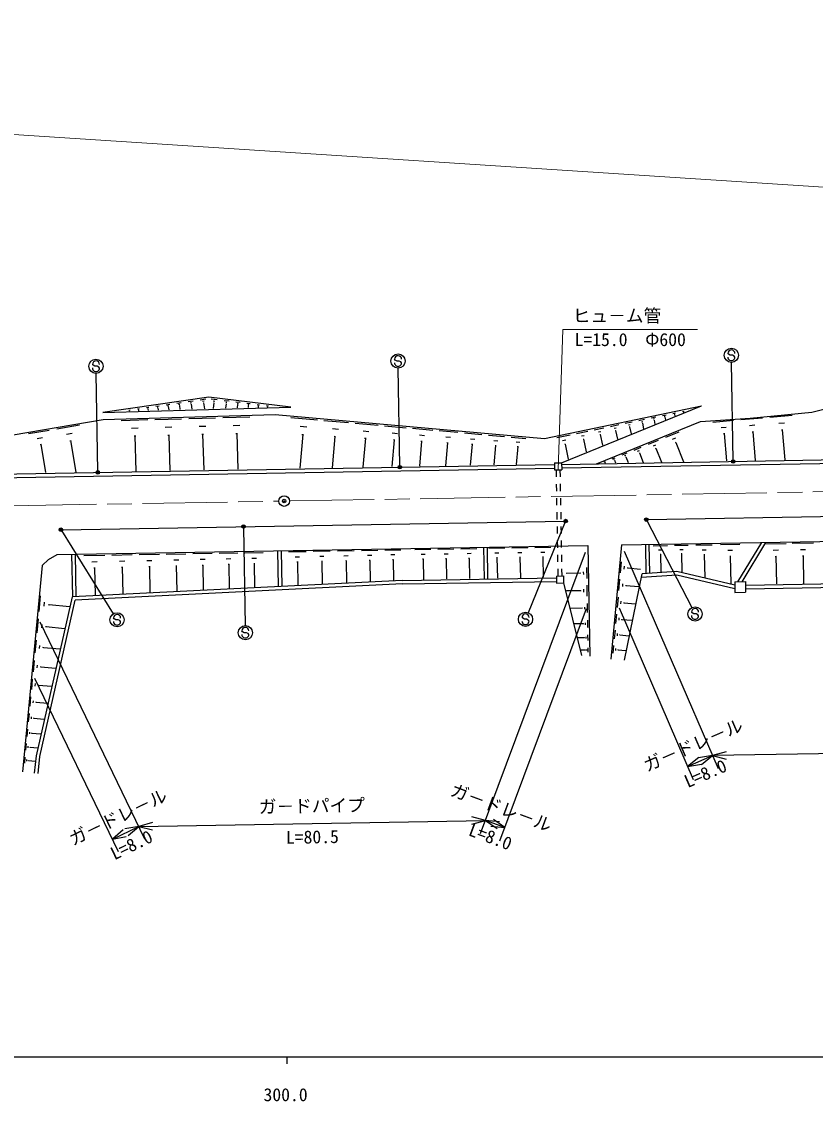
# Model space of a CAD drawing. Units: millimetres, scale not verified. Extents: x 0 to 700000, y -47500 to 447500.
# Drawn here: x 330536 to 442720, y 198715 to 351264 of the extents above; entities that cross this region are included whole.
import ezdxf
from ezdxf.enums import TextEntityAlignment as Align

# ---------------------------------------------------------------- set-up
doc = ezdxf.new("R2010")
doc.units = ezdxf.units.MM
doc.header["$LTSCALE"] = 1000
doc.header["$PDMODE"] = 32
doc.header["$PDSIZE"] = 500
doc.linetypes.add('CHAIN', pattern=[18.5, 12, -1.5, 3.5, -1.5])
for name, color, linetype, lineweight in [('M-STR-HTXT', 7, 'Continuous', 13), ('M-STR-STRC', 7, 'Continuous', 25), ('M-TTL-BAND', 7, 'Continuous', 25), ('S-TTL', 7, 'Continuous', 25)]:
    doc.layers.add(name, color=color, linetype=linetype, lineweight=lineweight)
doc.styles.add('@ＭＳ ゴシック', font='')
doc.styles.add('ＭＳ ゴシック', font='')
doc.styles.get('@ＭＳ ゴシック').set_extended_font_data('@MS Gothic')
doc.styles.get('ＭＳ ゴシック').set_extended_font_data('MS Gothic')

msp = doc.modelspace()

# ---------------------------------------------------------------- linework, layer by layer
at = {"layer": 'M-STR-HTXT'}
for p, q in [((83595, 351264), (511971, 323442)), ((407048, 307756), (406364, 287943)), ((407048, 307756), (426048, 307756))]:
    msp.add_line(p, q, dxfattribs=at)
at = {"layer": 'M-STR-STRC'}
for p, q in [((430451, 304257), (430351, 304375)), ((430696, 304118), (430451, 304257)), ((430997, 304116), (430696, 304118)), ((431242, 304004), (430997, 304116)), ((431348, 303868), (431242, 304004)), ((340655, 302711), (340555, 302829)), ((340900, 302572), (340655, 302711)), ((341201, 302569), (340900, 302572)), ((341446, 302458), (341201, 302569)), ((341552, 302321), (341446, 302458)), ((383347, 303446), (383248, 303564)), ((383592, 303307), (383347, 303446)), ((383893, 303305), (383592, 303307)), ((383998, 288458), (383759, 302306)), ((384138, 303193), (383893, 303305)), ((384244, 303057), (384138, 303193)), ((431102, 289269), (430863, 303117)), ((341306, 287723), (341067, 301571)), ((418891, 280773), (425250, 268469)), ((336173, 279355), (343498, 267600)), ((361904, 279776), (362142, 265928)), ((407368, 280571), (402129, 267750)), ((395402, 236542), (410213, 276326)), ((415694, 276427), (428963, 245726)), ((343632, 266892), (343532, 267010)), ((398139, 235523), (410351, 268328)), ((401355, 266965), (401256, 267083)), ((401600, 266826), (401355, 266965)), ((414970, 268460), (425451, 244209)), ((425314, 267721), (425214, 267839)), ((425559, 267582), (425314, 267721)), ((425859, 267579), (425559, 267582)), ((426104, 267467), (425859, 267579)), ((426210, 267331), (426104, 267467)), ((343877, 266753), (343632, 266892)), ((344177, 266751), (343877, 266753)), ((344423, 266639), (344177, 266751)), ((344528, 266503), (344423, 266639)), ((401901, 266823), (401600, 266826)), ((402146, 266712), (401901, 266823)), ((402252, 266575), (402146, 266712)), ((361764, 265069), (361665, 265187)), ((362009, 264930), (361764, 265069)), ((362310, 264927), (362009, 264930)), ((362555, 264815), (362310, 264927)), ((362661, 264679), (362555, 264815)), ((568379, 249976), (428169, 247562)), ((424658, 246045), (428169, 247562)), ((426226, 247286), (424658, 246045)), ((428169, 247562), (426191, 247271)), ((426601, 246321), (428169, 247562)), ((430092, 248113), (428169, 247562)), ((428169, 247562), (430110, 247078)), ((424658, 246045), (426636, 246336)), ((347095, 237573), (396100, 238416)), ((349018, 238124), (347095, 237573)), ((396100, 238416), (394160, 238901)), ((394178, 237866), (396100, 238416)), ((398837, 237398), (396100, 238416)), ((398091, 238228), (396100, 238416)), ((396100, 238416), (397730, 237257)), ((398837, 237398), (397207, 238557)), ((343366, 235775), (347095, 237573)), ((344882, 237080), (343366, 235775)), ((347095, 237573), (345130, 237200)), ((345580, 236268), (347095, 237573)), ((347095, 237573), (349036, 237088)), ((396845, 237587), (398837, 237398)), ((343366, 235775), (345331, 236148))]:
    msp.add_line(p, q, dxfattribs=at)
for centre, radius in [((430846, 304117), 1000), ((383742, 303306), 1000), ((341050, 302571), 1000), ((384001, 288308), 150), ((384001, 288308), 120), ((384001, 288308), 90), ((384001, 288308), 60), ((384001, 288308), 30), ((431104, 289119), 150), ((431104, 289119), 120), ((431104, 289119), 90), ((431104, 289119), 60), ((431104, 289119), 30), ((341308, 287573), 150), ((341308, 287573), 120), ((341308, 287573), 90), ((341308, 287573), 60), ((341308, 287573), 30), ((407424, 280710), 150), ((407424, 280710), 120), ((407424, 280710), 90), ((407424, 280710), 60), ((407424, 280710), 30), ((418823, 280906), 150), ((418823, 280906), 120), ((418823, 280906), 90), ((418823, 280906), 60), ((418823, 280906), 30), ((336093, 279482), 150), ((336093, 279482), 120), ((336093, 279482), 90), ((336093, 279482), 60), ((336093, 279482), 30), ((361901, 279926), 150), ((361901, 279926), 120), ((361901, 279926), 90), ((361901, 279926), 60), ((361901, 279926), 30), ((425709, 267580), 1000), ((344027, 266752), 1000), ((401750, 266825), 1000), ((362160, 264928), 1000)]:
    msp.add_circle(centre, radius, dxfattribs=at)
for centre, start, end in [((383748, 303560), 359.55488, 179.55488), ((430848, 303871), 179.55488, 359.55488), ((430851, 304371), 359.55488, 179.55488), ((341052, 302325), 179.55488, 359.55488), ((341055, 302825), 359.55488, 179.55488), ((383744, 303060), 179.55488, 359.55488), ((344032, 267006), 359.55488, 179.55488), ((401756, 267079), 359.55488, 179.55488), ((425710, 267335), 179.55488, 359.55488), ((425714, 267835), 359.55488, 179.55488), ((344028, 266506), 179.55488, 359.55488), ((362165, 265183), 359.55488, 179.55488), ((401752, 266579), 179.55488, 359.55488), ((362161, 264683), 179.55488, 359.55488)]:
    msp.add_arc(centre, 500, start, end, dxfattribs=at)
for p in [(384001, 288308), (431104, 289119), (341308, 287573), (407424, 280710), (418823, 280906), (336093, 279482), (361901, 279926)]:
    msp.add_point(p, dxfattribs=at)
at = {"layer": 'M-TTL-BAND', "color": 2, "linetype": 'CHAIN', "lineweight": 13}
for p, q in [((368387, 283538), (466872, 285234)), ((310645, 282544), (366887, 283513))]:
    msp.add_line(p, q, dxfattribs=at)
at = {"layer": 'M-TTL-BAND'}
for p, q in [((40000, 205000), (579000, 205000)), ((368000, 205000), (368000, 204000))]:
    msp.add_line(p, q, dxfattribs=at)
at = {"layer": 'S-TTL'}
for p, q in [((357021, 298213), (342034, 296051)), ((354086, 297588), (354781, 297688)), ((355791, 297834), (356584, 297948)), ((356122, 297639), (356321, 297667)), ((368603, 296802), (357021, 298213)), ((357334, 297974), (358181, 297870)), ((357621, 297681), (357832, 297655)), ((359142, 297753), (359852, 297667)), ((359382, 297508), (359560, 297486)), ((360818, 297549), (361403, 297478)), ((442215, 296083), (448282, 297625)), ((342034, 296051), (368603, 296802)), ((345690, 296376), (345900, 296406)), ((345778, 296325), (345831, 296332)), ((345807, 296265), (345820, 296267)), ((345813, 296266), (345815, 296257)), ((346896, 296550), (347175, 296590)), ((347013, 296481), (347082, 296492)), ((347051, 296401), (347068, 296404)), ((347060, 296403), (347075, 296293)), ((348173, 296734), (348526, 296785)), ((348320, 296648), (348409, 296660)), ((348369, 296546), (348391, 296550)), ((348380, 296548), (348411, 296330)), ((349526, 296930), (349957, 296992)), ((349706, 296824), (349814, 296839)), ((349765, 296700), (349792, 296704)), ((349779, 296702), (349826, 296370)), ((350959, 297136), (351473, 297211)), ((351174, 297010), (351303, 297029)), ((351244, 296863), (351277, 296867)), ((351261, 296865), (351326, 296413)), ((352478, 297355), (353079, 297442)), ((352729, 297208), (352880, 297229)), ((352812, 297035), (352849, 297041)), ((352830, 297038), (352914, 296458)), ((354377, 297417), (354551, 297442)), ((354472, 297218), (354515, 297224)), ((354494, 297221), (354597, 296505)), ((356231, 297411), (356281, 297419)), ((356256, 297415), (356380, 296556)), ((357695, 297414), (357595, 296590)), ((357669, 297417), (357722, 297411)), ((359445, 297284), (359367, 296640)), ((359423, 297286), (359467, 297281)), ((361068, 297163), (361010, 296686)), ((361016, 297347), (361162, 297329)), ((361050, 297165), (361086, 297161)), ((362373, 297360), (362841, 297303)), ((362532, 297198), (362648, 297184)), ((362573, 297051), (362534, 296729)), ((362558, 297052), (362588, 297049)), ((363816, 297184), (364175, 297140)), ((363937, 297060), (364027, 297049)), ((363969, 296947), (363947, 296769)), ((363958, 296948), (363980, 296945)), ((365154, 297021), (365412, 296989)), ((365241, 296932), (365305, 296924)), ((365256, 296851), (365272, 296849)), ((365264, 296850), (365258, 296806)), ((404438, 292352), (426621, 296965)), ((406847, 288951), (426621, 296965)), ((422583, 295921), (422954, 295998)), ((423916, 296198), (424166, 296250)), ((424026, 296143), (424088, 296156)), ((424065, 296073), (424080, 296076)), ((424073, 296075), (424079, 296041)), ((433512, 295238), (442215, 296083)), ((302752, 288377), (342062, 295051)), ((342062, 295051), (366355, 295738)), ((344627, 294924), (348371, 295029)), ((349381, 295058), (353153, 295165)), ((354163, 295193), (357960, 295301)), ((358970, 295329), (362795, 295437)), ((366355, 295738), (404438, 292352)), ((368597, 295338), (372350, 295004)), ((373246, 294925), (376752, 294613)), ((377655, 294533), (380926, 294242)), ((411764, 288786), (426476, 294749)), ((415856, 294522), (416839, 294727)), ((417773, 294921), (418582, 295089)), ((418127, 294741), (418329, 294783)), ((418253, 294515), (418304, 294525)), ((418279, 294520), (418438, 293755)), ((419524, 295285), (420174, 295420)), ((419808, 295141), (419971, 295175)), ((419910, 294959), (419950, 294967)), ((419930, 294963), (420046, 294407)), ((421123, 295618), (421627, 295722)), ((421344, 295506), (421470, 295532)), ((421422, 295364), (421454, 295371)), ((421438, 295368), (421514, 295002)), ((422746, 295839), (422838, 295858)), ((422803, 295735), (422827, 295740)), ((422815, 295737), (422855, 295545)), ((426476, 294749), (433512, 295238)), ((428233, 294697), (431143, 294944)), ((432188, 295032), (435231, 295290)), ((436279, 295379), (439459, 295649)), ((437552, 294526), (438347, 294593)), ((331500, 293055), (334416, 293550)), ((335513, 293736), (338734, 294283)), ((336885, 292975), (337690, 293112)), ((346063, 293840), (346999, 293866)), ((350828, 293967), (351770, 293993)), ((355619, 294094), (356568, 294121)), ((356007, 292965), (356245, 292972)), ((356126, 292968), (356268, 287930)), ((360437, 294223), (361393, 294250)), ((360828, 293085), (361067, 293092)), ((360948, 293089), (361091, 288013)), ((370273, 292919), (369851, 288164)), ((369904, 294087), (370843, 294004)), ((370156, 292930), (370391, 292909)), ((374468, 293756), (375344, 293678)), ((378795, 293442), (379612, 293369)), ((381836, 294161), (384885, 293890)), ((382898, 293144), (383660, 293077)), ((385800, 293808), (388638, 293556)), ((389559, 293474), (392198, 293239)), ((393124, 293157), (395573, 292939)), ((406181, 292510), (408044, 292898)), ((408938, 293083), (410551, 293419)), ((411457, 293607), (412840, 293895)), ((412062, 293300), (412407, 293372)), ((412278, 292912), (412364, 292930)), ((412321, 292921), (412636, 291404)), ((413756, 294085), (414930, 294330)), ((414270, 293825), (414563, 293886)), ((414453, 293495), (414526, 293511)), ((414490, 293503), (414748, 292260)), ((416286, 294304), (416532, 294355)), ((416439, 294028), (416501, 294041)), ((416470, 294034), (416677, 293041)), ((421589, 292552), (423468, 293314)), ((429398, 293917), (430126, 293978)), ((429745, 293067), (429927, 293082)), ((429836, 293075), (430164, 289203)), ((433407, 294216), (434167, 294281)), ((433769, 293328), (433959, 293344)), ((433864, 293336), (434209, 289272)), ((437931, 293597), (438130, 293614)), ((438031, 293605), (438392, 289344)), ((332742, 292366), (333471, 292490)), ((333164, 291538), (333346, 291568)), ((333255, 291553), (333936, 287545)), ((337351, 292060), (337552, 292094)), ((337452, 292077), (338209, 287618)), ((346446, 292726), (346680, 292733)), ((346563, 292730), (346703, 287766)), ((351213, 292845), (351449, 292852)), ((351331, 292849), (351472, 287848)), ((374812, 292665), (374419, 288242)), ((374703, 292675), (374922, 292656)), ((379116, 292424), (378751, 288317)), ((379014, 292433), (379218, 292415)), ((383198, 292196), (382859, 288388)), ((383102, 292204), (383293, 292187)), ((387068, 291979), (386754, 288455)), ((386789, 292862), (387498, 292799)), ((386979, 291987), (387156, 291971)), ((390738, 291774), (390448, 288518)), ((390478, 292595), (391138, 292536)), ((390655, 291781), (390820, 291766)), ((394218, 291579), (393951, 288579)), ((393977, 292341), (394589, 292286)), ((394141, 291586), (394294, 291572)), ((396504, 292857), (398774, 292655)), ((397518, 291394), (397272, 288636)), ((397295, 292100), (397862, 292050)), ((397447, 291400), (397589, 291388)), ((399709, 292572), (401809, 292385)), ((400441, 291872), (400965, 291825)), ((406996, 292096), (407461, 292193)), ((407287, 291574), (407403, 291598)), ((407345, 291586), (407791, 289440)), ((409644, 292725), (410047, 292809)), ((409895, 292273), (409996, 292294)), ((409946, 292284), (410324, 290466)), ((419124, 291553), (420527, 292122)), ((419821, 291345), (420171, 291487)), ((422522, 292274), (422992, 292464)), ((422927, 291782), (423044, 291829)), ((422985, 291806), (424085, 289091)), ((400647, 291219), (400422, 288690)), ((400581, 291225), (400713, 291213)), ((406851, 288701), (512538, 290521)), ((406860, 288201), (567673, 290970)), ((415407, 290047), (416095, 290325)), ((415749, 289945), (415921, 290015)), ((417088, 290728), (418099, 291138)), ((417590, 290578), (417843, 290681)), ((417808, 290313), (417871, 290339)), ((417840, 290326), (418380, 288993)), ((420123, 290977), (420210, 291013)), ((420167, 290995), (420960, 289038)), ((310448, 287042), (405852, 288684)), ((405847, 288934), (406847, 288951)), ((405847, 288934), (405865, 287934)), ((406847, 288951), (406864, 287952)), ((412874, 289020), (413074, 289101)), ((412973, 288991), (413023, 289011)), ((413016, 288938), (413029, 288943)), ((413023, 288941), (413039, 288901)), ((414020, 289484), (414440, 289655)), ((414229, 289422), (414334, 289465)), ((414319, 289312), (414345, 289323)), ((414332, 289317), (414491, 288926)), ((415897, 289765), (415940, 289782)), ((415918, 289774), (416249, 288957)), ((310470, 286542), (405860, 288184)), ((405865, 287934), (406864, 287952)), ((406064, 287938), (406082, 286938)), ((406682, 286948), (406664, 287948)), ((406099, 285938), (406116, 284938)), ((406716, 284949), (406699, 285948)), ((406133, 283938), (406151, 282938)), ((406750, 282949), (406733, 283949)), ((418973, 280909), (567802, 283471)), ((336243, 279484), (407274, 280707)), ((406168, 281939), (406185, 280939)), ((406785, 280949), (406768, 281949)), ((406202, 279939), (406219, 278939)), ((406819, 278949), (406802, 279949)), ((415297, 277345), (567862, 279972)), ((406237, 277939), (406254, 276939)), ((406854, 276950), (406837, 277950)), ((431779, 272128), (435140, 277687)), ((432370, 272138), (435730, 277697)), ((335584, 275973), (410562, 277264)), ((354744, 276102), (357467, 276149)), ((358445, 276166), (361109, 276212)), ((362087, 276229), (364692, 276274)), ((366719, 276509), (366806, 271447)), ((367219, 276517), (367306, 271472)), ((370733, 276378), (368266, 276335)), ((374164, 276437), (371752, 276395)), ((377540, 276495), (375182, 276454)), ((380862, 276552), (378558, 276512)), ((384132, 276608), (381880, 276570)), ((388381, 276682), (386132, 276643)), ((391631, 276738), (389381, 276699)), ((394880, 276794), (392631, 276755)), ((395825, 277010), (395902, 272511)), ((396325, 277018), (396402, 272519)), ((398823, 276861), (396573, 276823)), ((397991, 276172), (397428, 276162)), ((402072, 276917), (399823, 276879)), ((401240, 276228), (400678, 276218)), ((405322, 276973), (403072, 276935)), ((404490, 276284), (403927, 276274)), ((410562, 277264), (410832, 261592)), ((415297, 277345), (413829, 261197)), ((418698, 277404), (418768, 273293)), ((419198, 277412), (419268, 273325)), ((419796, 277223), (421826, 277257)), ((420568, 276627), (421075, 276636)), ((422801, 277274), (424759, 277308)), ((423546, 276700), (424035, 276708)), ((423739, 276116), (423861, 276118)), ((423800, 276117), (423845, 273514)), ((425840, 277327), (428143, 277366)), ((426716, 276651), (427291, 276660)), ((429291, 277386), (432037, 277433)), ((430335, 276580), (431021, 276592)), ((435608, 277495), (438608, 277546)), ((436748, 276614), (437498, 276627)), ((439451, 277561), (442451, 277613)), ((440591, 276680), (441341, 276693)), ((333423, 274412), (334321, 275279)), ((334321, 275279), (335584, 275973)), ((337605, 276007), (337709, 270012)), ((338105, 276016), (338208, 270037)), ((339333, 275837), (342303, 275888)), ((340462, 274965), (341205, 274978)), ((343279, 275905), (346186, 275955)), ((344384, 275052), (345111, 275064)), ((347162, 275972), (350007, 276021)), ((348244, 275137), (348955, 275149)), ((350984, 276038), (353767, 276086)), ((352042, 275221), (352738, 275233)), ((355780, 275303), (356460, 275315)), ((359458, 275384), (360124, 275396)), ((359721, 274590), (359888, 274592)), ((359805, 274591), (359863, 271205)), ((363078, 275464), (363729, 275475)), ((363335, 274687), (363498, 274690)), ((363417, 274688), (363474, 271383)), ((369821, 275622), (369204, 275611)), ((369602, 274878), (369448, 274875)), ((369525, 274877), (369580, 271684)), ((373272, 275698), (372669, 275687)), ((373058, 274970), (372907, 274968)), ((372983, 274969), (373036, 271854)), ((376668, 275773), (376078, 275762)), ((376459, 275061), (376312, 275059)), ((376385, 275060), (376438, 272022)), ((380010, 275846), (379434, 275836)), ((379806, 275151), (379662, 275149)), ((379734, 275150), (379785, 272187)), ((383299, 275918), (382736, 275909)), ((383100, 275239), (382959, 275237)), ((383029, 275238), (383079, 272349)), ((387549, 275992), (386987, 275983)), ((387350, 275314), (387209, 275311)), ((387280, 275312), (387329, 272463)), ((390799, 276048), (390236, 276038)), ((390600, 275370), (390459, 275367)), ((390529, 275368), (390578, 272519)), ((394048, 276104), (393486, 276094)), ((393849, 275426), (393708, 275423)), ((393779, 275424), (393828, 272575)), ((397791, 275493), (397651, 275491)), ((397721, 275492), (397770, 272643)), ((401041, 275549), (400900, 275547)), ((400971, 275548), (401020, 272699)), ((404291, 275605), (404150, 275603)), ((404220, 275604), (404269, 272755)), ((406271, 275940), (406288, 274940)), ((406888, 274950), (406871, 275950)), ((415281, 274965), (415137, 273373)), ((420769, 276021), (420895, 276024)), ((420832, 276022), (420875, 273530)), ((426943, 275963), (427087, 275966)), ((427015, 275965), (427071, 272744)), ((430606, 275760), (430778, 275763)), ((430692, 275762), (430759, 271865)), ((437045, 275719), (437233, 275722)), ((437139, 275721), (437206, 271821)), ((440888, 275785), (441076, 275789)), ((440982, 275787), (441049, 271888)), ((333423, 274412), (330659, 245292)), ((340756, 274079), (340942, 274082)), ((340849, 274081), (340915, 270271)), ((344672, 274185), (344853, 274188)), ((344763, 274186), (344827, 270463)), ((348525, 274288), (348703, 274291)), ((348614, 274290), (348677, 270653)), ((352317, 274390), (352491, 274393)), ((352404, 274392), (352465, 270840)), ((356049, 274491), (356219, 274494)), ((356134, 274492), (356194, 271024)), ((406305, 273940), (406323, 272940)), ((406923, 272950), (406905, 273950)), ((409507, 273335), (407478, 273300)), ((409508, 273287), (409507, 273383)), ((409972, 273151), (409965, 273535)), ((410443, 272583), (410416, 274120)), ((415705, 274325), (415668, 273927)), ((415754, 261060), (418252, 273259)), ((416168, 274132), (416159, 274033)), ((416164, 274082), (418004, 273915)), ((423114, 273074), (418148, 272751)), ((423157, 273578), (418252, 273259)), ((431342, 271112), (423114, 273074)), ((431333, 271628), (423157, 273578)), ((432833, 271646), (521949, 273181)), ((384340, 272311), (337709, 270012)), ((384357, 271812), (338113, 269532)), ((384340, 272311), (406127, 272687)), ((384357, 271812), (406136, 272187)), ((406123, 272937), (407123, 272954)), ((406123, 272937), (406140, 271937)), ((406140, 271937), (407140, 271954)), ((407123, 272954), (407140, 271954)), ((407140, 271954), (409686, 261711)), ((410486, 270107), (410459, 271644)), ((415057, 272493), (414912, 270902)), ((415480, 271853), (415444, 271455)), ((415944, 271661), (415935, 271561)), ((415939, 271611), (417779, 271444)), ((431324, 272120), (432824, 272146)), ((431324, 272120), (431350, 270620)), ((432824, 272146), (432850, 270646)), ((432841, 271146), (521958, 272681)), ((332623, 247527), (337709, 270012)), ((333010, 267946), (333216, 270117)), ((409550, 270860), (407521, 270825)), ((409551, 270812), (409549, 270908)), ((410014, 270676), (410008, 271060)), ((431350, 270620), (432850, 270646)), ((333117, 247445), (338113, 269532)), ((333739, 268699), (333790, 269241)), ((334409, 268840), (334422, 268976)), ((334416, 268908), (337295, 268635)), ((410137, 268236), (410132, 268553)), ((410526, 267767), (410504, 269034)), ((414826, 269951), (414694, 268502)), ((415211, 269368), (415178, 269005)), ((415633, 269192), (415625, 269102)), ((415629, 269147), (417278, 268997)), ((409754, 268388), (408134, 268360)), ((409755, 268348), (409754, 268427)), ((414607, 267546), (414488, 266232)), ((414957, 267017), (414927, 266689)), ((332722, 264912), (332910, 266888)), ((347964, 235771), (333185, 266429)), ((333385, 265596), (333432, 266090)), ((333996, 265725), (334007, 265849)), ((334001, 265787), (336596, 265541)), ((409937, 266184), (408680, 266162)), ((409937, 266151), (409936, 266216)), ((410247, 266060), (410242, 266317)), ((410562, 265681), (410544, 266708)), ((415340, 266858), (415332, 266776)), ((415336, 266817), (416804, 266684)), ((410099, 264219), (409167, 264203)), ((410099, 264194), (410098, 264244)), ((410345, 264121), (410341, 264325)), ((410594, 263821), (410580, 264634)), ((414401, 265273), (414293, 264085)), ((414716, 264795), (414689, 264498)), ((415062, 264651), (415056, 264577)), ((415059, 264614), (416356, 264496)), ((332452, 262066), (332622, 263859)), ((333054, 262687), (333096, 263135)), ((333608, 262804), (333618, 262916)), ((333613, 262860), (335939, 262639)), ((410244, 262468), (409601, 262457)), ((410244, 262448), (410243, 262487)), ((410432, 262393), (410429, 262549)), ((410622, 262163), (410612, 262785)), ((414205, 263123), (414108, 262055)), ((414489, 262693), (414465, 262426)), ((414800, 262564), (414794, 262497)), ((414797, 262531), (415932, 262428)), ((332199, 259397), (332353, 261018)), ((332743, 259959), (332781, 260364)), ((333244, 260065), (333253, 260166)), ((333249, 260115), (335324, 259918)), ((331961, 256894), (332100, 258354)), ((344235, 233974), (332429, 258465)), ((332451, 257400), (332486, 257765)), ((332903, 257495), (332911, 257587)), ((332907, 257541), (334747, 257366)), ((331738, 254546), (331863, 255856)), ((332178, 255000), (332209, 255328)), ((332582, 255086), (332590, 255168)), ((332586, 255127), (334206, 254973)), ((331529, 252345), (331640, 253513)), ((331921, 252750), (331949, 253042)), ((332282, 252826), (332289, 252899)), ((332286, 252862), (333698, 252728)), ((331333, 250280), (331432, 251316)), ((331681, 250639), (331705, 250898)), ((332001, 250707), (332007, 250771)), ((332004, 250739), (333222, 250623)), ((331149, 248344), (331236, 249255)), ((331455, 248660), (331477, 248888)), ((331737, 248719), (331742, 248776)), ((331740, 248748), (332776, 248649)), ((330973, 246485), (331055, 247345)), ((332361, 245107), (332623, 247527)), ((332858, 245053), (333117, 247445)), ((331262, 246783), (331282, 246998)), ((331528, 246839), (331533, 246893)), ((331530, 246866), (332442, 246780))]:
    msp.add_line(p, q, dxfattribs=at)
at = {"layer": 'S-TTL', "color": 3}
msp.add_circle((367637, 283526), 750, dxfattribs=at)
msp.add_point((367637, 283526), dxfattribs=at)

# ---------------------------------------------------------------- texts
at = {"layer": 'M-STR-HTXT', "style": 'ＭＳ ゴシック'}
msp.add_text('ヒュ－ム管', height=1833, dxfattribs=at).set_placement((408423, 308256), align=Align.BOTTOM_LEFT)
msp.add_text('L=15.0\u3000Φ600', height=1833, dxfattribs=at).set_placement((416548, 307256), align=Align.TOP_CENTER)
at = {"layer": 'M-STR-STRC', "style": 'ＭＳ ゴシック'}
for s, rotation, p in [('ガ－ドレ－ル', 23.374, (426017, 247721)), ('ガ－ドレ－ル', 25.736, (344797, 237575)), ('ガ－ドレ－ル', 339.58, (397817, 238844)), ('ガ－ドパイプ', 0.986, (371580, 238994))]:
    msp.add_text(s, height=1833, rotation=rotation, dxfattribs=at).set_placement(p, align=Align.BOTTOM_CENTER)
at = {"layer": 'M-STR-STRC', "style": '@ＭＳ ゴシック'}
for s, rotation, p in [('L=8.0', 23.374, (426810, 245885)), ('L=8.0', 25.736, (345665, 235773)), ('L=80.5', 0.986, (371615, 236995)), ('L=8.0', 339.581, (397119, 236970))]:
    msp.add_text(s, height=1833, rotation=rotation, dxfattribs=at).set_placement(p, align=Align.TOP_CENTER)
at = {"layer": 'M-TTL-BAND', "style": 'ＭＳ ゴシック'}
msp.add_text('300.0', height=1833, dxfattribs=at).set_placement((367844, 198195), align=Align.BOTTOM_CENTER)

doc.saveas('drawing.dxf')
